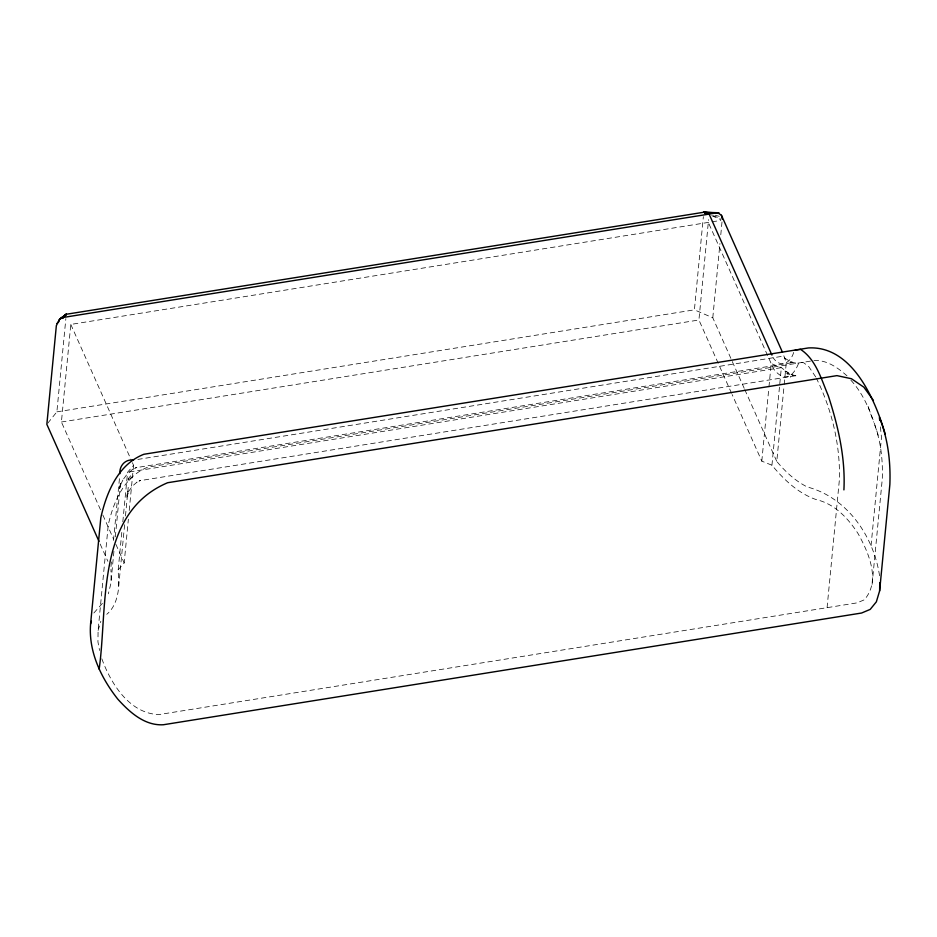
<?xml version="1.0" encoding="UTF-8"?>
<svg xmlns="http://www.w3.org/2000/svg" width="937" height="937" viewBox="0 0 937 937"><rect width="100%" height="100%" fill="white"/><g stroke="black" fill="none" stroke-linecap="round" stroke-linejoin="round"><path stroke-width="0.7" stroke-dasharray="4.68 3.51" d="M847.036 375.866C837.514 367.363 824.982 358.461 811.489 360.956L147.823 467.153C124.199 476.406 113.412 501.845 108.247 524.989L98.092 630.472L97.94 641.88L99.568 650.465M101.84 658.781C110.859 683.694 129.552 713.572 158.868 714.591L857.074 602.866L864.254 599.844C881.096 580.905 868.658 552.537 858.011 533.516C848.137 518.348 834.656 503.825 816.35 499.655C798.254 493.401 783.918 479.709 771.947 465.22L761.804 461.156L732.148 394.571M111.152 580.167L110.953 569.391M118.718 586.035L118.191 569.837L121.974 530.506M129.447 480.294L128.182 478.901L130.559 475.691L130.348 479.088L128.182 478.901L128.334 483.223M47.764 423.208L56.876 411.858L65.859 318.639M100.493 509.751L61.409 422.013L70.802 324.425L720.799 220.418M110.988 566.545L111.538 560.736M113.494 540.426L119.643 476.57M113.927 551.307L110.789 583.88L108.352 593.812M115.321 536.889L120.732 480.634M122.817 521.768L127.584 472.26L133.569 465.338L132.386 462.679M124.621 524.732L118.308 590.298C117.102 599.188 113.892 608.453 106.759 614.309M125.464 515.982L128.217 487.334M118.191 569.837L124.176 562.926L128.381 519.227M129.224 510.489L133.569 465.338M744.189 388.269L712.788 317.772L694.399 309.842L703.371 216.623M731.551 393.235L698.92 319.997L708.583 219.645M712.788 317.772L719.944 243.491M720.787 234.754L722.04 221.647M761.804 461.156L768.82 388.328M768.961 386.876L771.198 363.568L781.341 367.644L789.329 373.64L786.787 373.512L784.96 370.97L791.296 374.507L796.942 376.147L792.07 375.116L794.131 375.55M771.947 465.22L781.341 367.644L127.584 472.26M879.55 575.775C873.752 536.269 847.13 497.488 807.307 486.982C795.314 480.974 785.311 471.651 776.785 461.426L784.046 385.974M784.187 384.521L786.284 362.76L783.086 353.624M827.078 607.668L839.388 479.744C840.395 444.759 831.798 409.434 816.338 378.138M871.059 545.65L881.483 437.45L880.311 426.101M872.124 584.348L882.291 478.866C882.959 459.528 880.745 439.734 873.448 421.697M120.404 484.007L119.081 490.11L120.791 484.054L120.03 485.928L123.122 479.568L122.524 480.365L127.151 474.122L132.328 469.601L131.848 469.987L136.896 467.422L135.678 467.727L793.897 362.396L790.055 361.975L795.63 363.158L790.699 361.741L781.692 356.388L137.88 459.411M127.842 491.211L126.319 498.191L129.318 490.402L128.638 491.316L132.632 485.928L137.048 482.087L136.497 482.52L140.644 480.423L139.25 480.763L796.473 375.596L794.318 375.585M98.092 630.472L100.833 621.301M793.674 352.441C790.535 363.111 780.591 368.698 773.119 357.758M93.864 612.997L103.96 601.601M56.876 411.858L694.399 309.842M61.409 422.013L698.92 319.997M715.048 215.205L719.265 216.318M790.008 374.589L786.787 373.512L790.441 375.819L790.594 377.248M713.045 215.674L720.975 218.614M711.675 215.662L720.869 219.621M850.89 380.223C865.202 395.777 872.16 415.887 878.332 435.693M784.468 357.571L785.452 358.941M815.729 376.955L808.608 366.402L803.232 362.455L798.757 362.994C793.17 377.014 784.398 382.858 773.564 368.885L708.325 222.409M744.786 389.605L776.785 461.426M70.802 324.425L131.801 461.355M102.859 515.069L113.518 538.998M115.883 544.315L124.176 562.926M100.177 544.046L107.884 561.345M868.06 406.318L873.05 420.619M130.559 475.691L131.391 478.163"/><path stroke-width="1.41" d="M885.289 434.346C875.299 399.794 852.237 345.519 808.373 347.943L143.9 454.269C118.003 464.401 106.525 492.44 100.821 517.728L90.584 623.983C88.347 651.52 101.091 677.966 117.781 699.119C129.517 712.12 144.626 725.906 163.389 724.746L861.595 613.021L870.204 609.39L876.353 601.835L879.632 590.849L889.857 484.581C890.736 461.906 888.007 438.715 879.433 417.586L879.726 420.42M879.632 590.849L879.738 582.638M843.909 489.899C845.561 457.842 838.111 426.054 828.296 395.742C821.339 379.426 816.186 359.726 800.596 349.396L795.244 350.04M99.158 669.17C107.954 606.836 95.422 513.3 167.618 482.731L836.928 375.632L851.428 378.724L863.867 387.18L873.425 400.439M119.924 473.677C119.151 465.888 125.347 458.837 133.546 460.102M782.489 352.289L721.455 215.287L717.695 212.722L703.792 212.254L66.281 314.27L59.242 319.728L56.349 325.666L46.85 424.332L98.994 541.387M90.584 623.983L91.404 621.231M62.674 318.416L66.281 314.27L59.98 319.072M56.97 323.488L59.043 321.438M62.147 318.369L66.281 314.27L59.242 319.728M62.111 317.866L66.281 314.27L60.729 318.416M62.334 317.596L717.695 212.722M706.428 213.39L703.792 212.254L719.194 213.05M706.439 213.238L703.792 212.254L713.525 213.226M771.936 355.1L709.122 214.105L703.792 212.254L709.227 213.191M703.792 212.254L706.615 212.992M721.455 215.287L722.286 219.094"/></g></svg>
